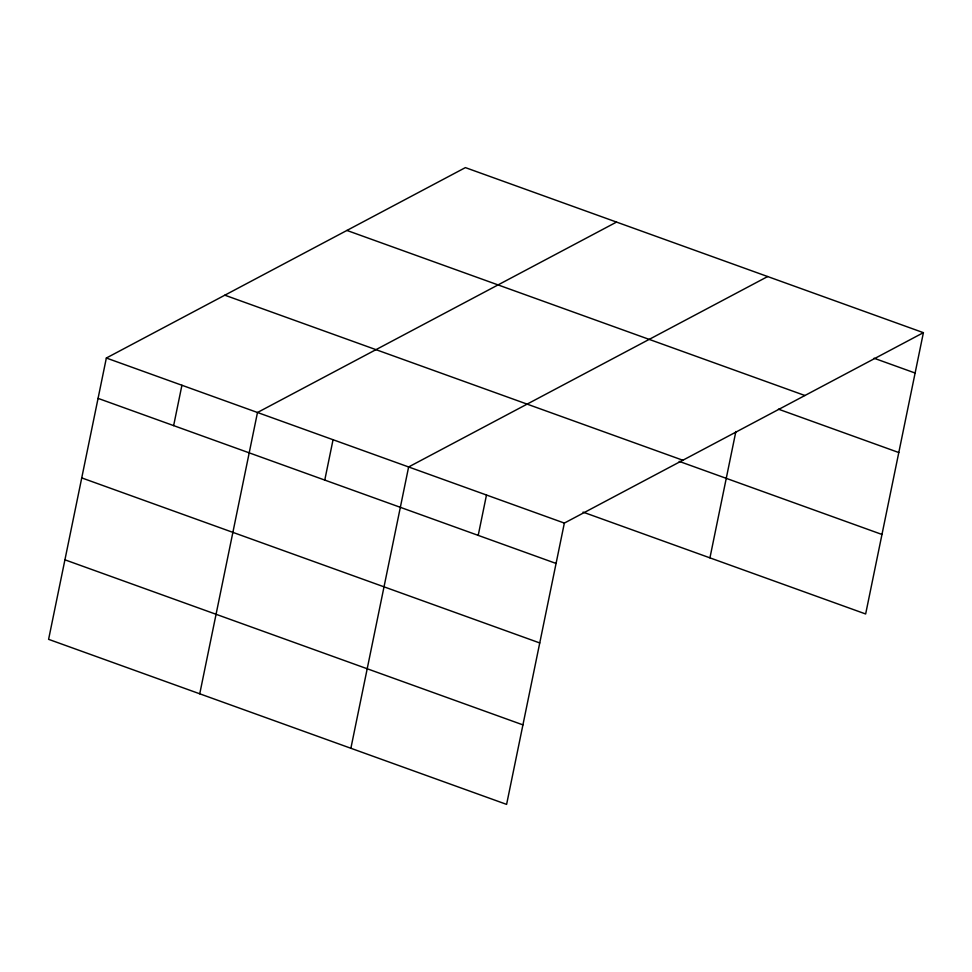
<?xml version="1.0" encoding="UTF-8"?>
<svg xmlns="http://www.w3.org/2000/svg" width="972" height="972" viewBox="0 0 972 972"><rect width="100%" height="100%" fill="white"/><g stroke="black" fill="none" stroke-linecap="round" stroke-linejoin="round"><path stroke-width="1.46" d="M923.4 332.667L465.394 167.609L106.349 358.024L48.6 639.333L506.606 804.391L564.355 523.082L923.4 332.667L865.651 613.976L583.03 512.123M173.636 425.615L181.922 385.252M199.746 693.801L257.483 412.493L616.54 222.078M324.77 480.083L333.056 439.721M350.88 748.27L408.629 466.961L767.673 276.546M478.212 535.378L486.486 495.027M709.937 557.855L735.865 431.532M874.059 358.231L915.114 373.029M346.907 230.437L804.913 395.507M778.463 409.176L898.796 452.539M224.836 295.184L682.842 460.242M679.197 461.384L881.981 534.466M106.349 358.024L564.355 523.082M98.063 398.374L556.069 563.444M81.733 477.896L539.752 642.954M64.917 559.811L522.936 724.881"/></g></svg>
